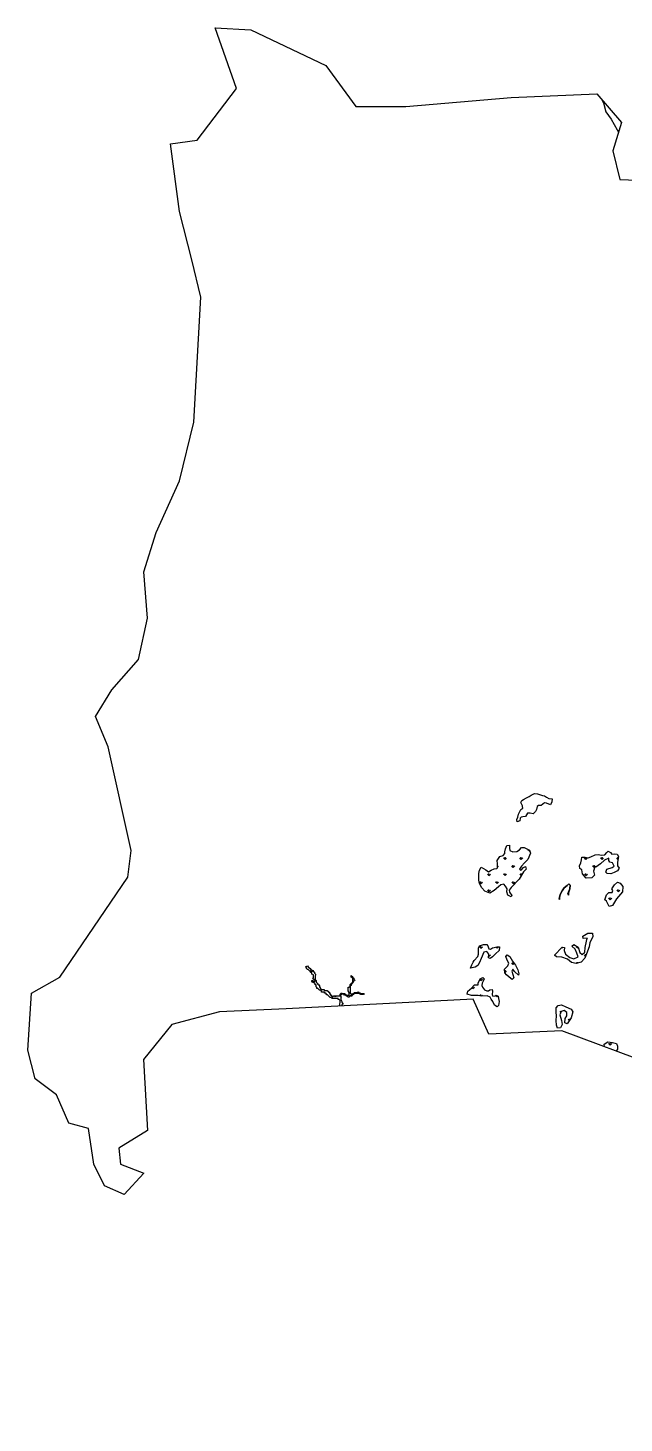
# Model space of a CAD drawing. Header units: metres. Extents: x 266208 to 280437, y 2124392 to 2131586.
# Drawn here: x 266208 to 268859, y 2125383 to 2131586 of the extents above; entities that cross this region are included whole.
import ezdxf

# ---------------------------------------------------------------- set-up
doc = ezdxf.new("R2010")
doc.units = ezdxf.units.M
doc.layers.add('MANGROOVES', color=112, linetype='Continuous')
doc.layers.add('village', color=3, linetype='Continuous')

msp = doc.modelspace()

# ---------------------------------------------------------------- hatches: boundary and pattern name
at = {"layer": 'MANGROOVES'}
h = msp.add_hatch(dxfattribs=at)
h.set_pattern_fill('GRASS', color=256, scale=2, angle=-0.837602)
h.paths.add_polyline_path([(266604.6, 2125410.1), (266594.6, 2125415.8), (266586.2, 2125416.1), (266579.7, 2125407.5), (266582.4, 2125400.8), (266586.7, 2125388.1), (266596.3, 2125383.1), (266605.2, 2125387.5), (266607.1, 2125400.8)])

# ---------------------------------------------------------------- linework, layer by layer
for p, q in [((268758.9, 2131269.4), (268766.7, 2131253.4)), ((268766.7, 2131253.4), (268778.1, 2131213.5)), ((268778.1, 2131213.5), (268801.6, 2131181.3)), ((268801.6, 2131181.3), (268828.8, 2131133.2)), ((268828.8, 2131133.2), (268834.4, 2131122.2)), ((268425.4, 2128162.8), (268437.6, 2128169.6)), ((268425.4, 2128162.8), (268437.6, 2128169.6)), ((268437.6, 2128169.6), (268446, 2128174.9)), ((268437.6, 2128169.6), (268446, 2128174.9)), ((268446, 2128174.9), (268460, 2128182.8)), ((268446, 2128174.9), (268460, 2128182.8)), ((268460, 2128182.8), (268473.6, 2128180.4)), ((268460, 2128182.8), (268473.6, 2128180.4)), ((268473.6, 2128180.4), (268496.2, 2128173.9)), ((268473.6, 2128180.4), (268496.2, 2128173.9)), ((268496.2, 2128173.9), (268504.8, 2128171.7)), ((268496.2, 2128173.9), (268504.8, 2128171.7)), ((268504.8, 2128171.7), (268513.7, 2128165.5)), ((268504.8, 2128171.7), (268513.7, 2128165.5)), ((268389.6, 2128091), (268400.5, 2128111.8)), ((268389.6, 2128091), (268400.5, 2128111.8)), ((268399.3, 2128143), (268403.6, 2128150.6)), ((268399.3, 2128143), (268403.6, 2128150.6)), ((268404.1, 2128133.1), (268399.3, 2128143)), ((268404.1, 2128133.1), (268399.3, 2128143)), ((268400.5, 2128111.8), (268408.2, 2128117.7)), ((268400.5, 2128111.8), (268408.2, 2128117.7)), ((268403.6, 2128150.6), (268411.6, 2128155.7)), ((268403.6, 2128150.6), (268411.6, 2128155.7)), ((268406.8, 2128127.4), (268404.1, 2128133.1)), ((268406.8, 2128127.4), (268404.1, 2128133.1)), ((268407.7, 2128124.2), (268406.8, 2128127.4)), ((268407.7, 2128124.2), (268406.8, 2128127.4)), ((268408.2, 2128117.7), (268407.7, 2128124.2)), ((268408.2, 2128117.7), (268407.7, 2128124.2)), ((268411.6, 2128155.7), (268425.4, 2128162.8)), ((268411.6, 2128155.7), (268425.4, 2128162.8)), ((268469.7, 2128112), (268464.9, 2128102)), ((268469.7, 2128112), (268464.9, 2128102)), ((268472.6, 2128124.7), (268469.7, 2128112)), ((268472.6, 2128124.7), (268469.7, 2128112)), ((268477.9, 2128129.6), (268472.6, 2128124.7)), ((268477.9, 2128129.6), (268472.6, 2128124.7)), ((268490, 2128129.6), (268477.9, 2128129.6)), ((268490, 2128129.6), (268477.9, 2128129.6)), ((268498.3, 2128134.4), (268490, 2128129.6)), ((268498.3, 2128134.4), (268490, 2128129.6)), ((268505, 2128140.4), (268498.3, 2128134.4)), ((268505, 2128140.4), (268498.3, 2128134.4)), ((268513.4, 2128139), (268505, 2128140.4)), ((268513.4, 2128139), (268505, 2128140.4)), ((268532.3, 2128132.7), (268513.4, 2128139)), ((268532.3, 2128132.7), (268513.4, 2128139)), ((268513.7, 2128165.5), (268523.9, 2128160.9)), ((268513.7, 2128165.5), (268523.9, 2128160.9)), ((268523.9, 2128160.9), (268538.9, 2128159.3)), ((268523.9, 2128160.9), (268538.9, 2128159.3)), ((268537.8, 2128145.3), (268532.3, 2128132.7)), ((268537.8, 2128145.3), (268532.3, 2128132.7)), ((268538.9, 2128159.3), (268537.8, 2128145.3)), ((268538.9, 2128159.3), (268537.8, 2128145.3)), ((268538.9, 2128159.3), (268538.9, 2128159.3)), ((268381.6, 2128067.2), (268386.4, 2128077.9)), ((268381.6, 2128067.2), (268386.4, 2128077.9)), ((268383.2, 2128057), (268381.6, 2128067.2)), ((268383.2, 2128057), (268381.6, 2128067.2)), ((268395.8, 2128060.5), (268383.2, 2128057)), ((268395.8, 2128060.5), (268383.2, 2128057)), ((268386.4, 2128077.9), (268389.6, 2128091)), ((268386.4, 2128077.9), (268389.6, 2128091)), ((268396.9, 2128072.3), (268395.8, 2128060.5)), ((268396.9, 2128072.3), (268395.8, 2128060.5)), ((268400.9, 2128076.6), (268396.9, 2128072.3)), ((268400.9, 2128076.6), (268396.9, 2128072.3)), ((268408.5, 2128078.7), (268400.9, 2128076.6)), ((268408.5, 2128078.7), (268400.9, 2128076.6)), ((268420.3, 2128080.4), (268408.5, 2128078.7)), ((268420.3, 2128080.4), (268408.5, 2128078.7)), ((268429.3, 2128094.4), (268420.3, 2128080.4)), ((268429.3, 2128094.4), (268420.3, 2128080.4)), ((268441.3, 2128094.5), (268429.3, 2128094.4)), ((268441.3, 2128094.5), (268429.3, 2128094.4)), ((268454.3, 2128091.7), (268441.3, 2128094.5)), ((268454.3, 2128091.7), (268441.3, 2128094.5)), ((268464.9, 2128102), (268454.3, 2128091.7)), ((268464.9, 2128102), (268454.3, 2128091.7)), ((268328.9, 2127915.2), (268329.3, 2127922.5)), ((268328.9, 2127915.2), (268329.3, 2127922.5)), ((268329.3, 2127922.5), (268332, 2127936.3)), ((268329.3, 2127922.5), (268332, 2127936.3)), ((268332, 2127936.3), (268337.2, 2127951.9)), ((268332, 2127936.3), (268337.2, 2127951.9)), ((268337.2, 2127951.9), (268349.1, 2127952.9)), ((268337.2, 2127951.9), (268349.1, 2127952.9)), ((268349.1, 2127952.9), (268349.4, 2127939.7)), ((268349.1, 2127952.9), (268349.4, 2127939.7)), ((268349.4, 2127939.7), (268350.9, 2127928.8)), ((268349.4, 2127939.7), (268350.9, 2127928.8)), ((268350.9, 2127928.8), (268363.5, 2127922.8)), ((268350.9, 2127928.8), (268363.5, 2127922.8)), ((268363.5, 2127922.8), (268382.2, 2127923.9)), ((268363.5, 2127922.8), (268382.2, 2127923.9)), ((268382.2, 2127923.9), (268393.6, 2127931.6)), ((268382.2, 2127923.9), (268393.6, 2127931.6)), ((268393.6, 2127931.6), (268402.3, 2127942.8)), ((268393.6, 2127931.6), (268402.3, 2127942.8)), ((268402.3, 2127942.8), (268414.3, 2127942.9)), ((268402.3, 2127942.8), (268414.3, 2127942.9)), ((268414.3, 2127942.9), (268437.8, 2127930.2)), ((268414.3, 2127942.9), (268437.8, 2127930.2)), ((268437.8, 2127930.2), (268443.5, 2127917.5)), ((268437.8, 2127930.2), (268443.5, 2127917.5)), ((268437.8, 2127930.2), (268437.8, 2127930.2)), ((268782.6, 2127919.6), (268787.8, 2127926.4)), ((268782.6, 2127919.6), (268787.8, 2127926.4)), ((268787.8, 2127926.4), (268798.9, 2127919.4)), ((268787.8, 2127926.4), (268798.9, 2127919.4)), ((268295.1, 2127885.1), (268306.8, 2127902)), ((268295.1, 2127885.1), (268306.8, 2127902)), ((268295.9, 2127869.9), (268295.1, 2127885.1)), ((268295.9, 2127869.9), (268295.1, 2127885.1)), ((268295.6, 2127852.6), (268295.9, 2127869.9)), ((268295.6, 2127852.6), (268295.9, 2127869.9)), ((268306.8, 2127902), (268321.1, 2127906.3)), ((268306.8, 2127902), (268321.1, 2127906.3)), ((268321.1, 2127906.3), (268328.9, 2127915.2)), ((268321.1, 2127906.3), (268328.9, 2127915.2)), ((268402.3, 2127859.7), (268393.9, 2127845.8)), ((268402.3, 2127859.7), (268393.9, 2127845.8)), ((268416.8, 2127873.6), (268402.3, 2127859.7)), ((268416.8, 2127873.6), (268402.3, 2127859.7)), ((268430.5, 2127889.2), (268416.8, 2127873.6)), ((268430.5, 2127889.2), (268416.8, 2127873.6)), ((268443.5, 2127917.5), (268430.5, 2127889.2)), ((268443.5, 2127917.5), (268430.5, 2127889.2)), ((268661.1, 2127860.7), (268667.2, 2127874.3)), ((268661.1, 2127860.7), (268667.2, 2127874.3)), ((268662.4, 2127849.5), (268661.1, 2127860.7)), ((268662.4, 2127849.5), (268661.1, 2127860.7)), ((268667.2, 2127874.3), (268669.4, 2127887.6)), ((268667.2, 2127874.3), (268669.4, 2127887.6)), ((268669.4, 2127887.6), (268671.5, 2127898.9)), ((268669.4, 2127887.6), (268671.5, 2127898.9)), ((268671.5, 2127898.9), (268685.7, 2127899.4)), ((268671.5, 2127898.9), (268685.7, 2127899.4)), ((268685.7, 2127899.4), (268698.8, 2127897)), ((268685.7, 2127899.4), (268698.8, 2127897)), ((268698.8, 2127897), (268710.6, 2127900.5)), ((268698.8, 2127897), (268710.6, 2127900.5)), ((268710.6, 2127900.5), (268730.6, 2127909.4)), ((268710.6, 2127900.5), (268730.6, 2127909.4)), ((268730.6, 2127909.4), (268743.3, 2127911.3)), ((268730.6, 2127909.4), (268743.3, 2127911.3)), ((268753.6, 2127869.4), (268733.1, 2127854.7)), ((268753.6, 2127869.4), (268733.1, 2127854.7)), ((268743.3, 2127911.3), (268758.6, 2127908.5)), ((268743.3, 2127911.3), (268758.6, 2127908.5)), ((268771.5, 2127886.4), (268753.6, 2127869.4)), ((268771.5, 2127886.4), (268753.6, 2127869.4)), ((268758.6, 2127908.5), (268773.5, 2127909.5)), ((268758.6, 2127908.5), (268773.5, 2127909.5)), ((268790.5, 2127895), (268771.5, 2127886.4)), ((268790.5, 2127895), (268771.5, 2127886.4)), ((268773.5, 2127909.5), (268782.6, 2127919.6)), ((268773.5, 2127909.5), (268782.6, 2127919.6)), ((268791.7, 2127884.5), (268790.5, 2127895)), ((268791.7, 2127884.5), (268790.5, 2127895)), ((268796.3, 2127876.5), (268791.7, 2127884.5)), ((268796.3, 2127876.5), (268791.7, 2127884.5)), ((268807.7, 2127874.7), (268796.3, 2127876.5)), ((268807.7, 2127874.7), (268796.3, 2127876.5)), ((268798.9, 2127919.4), (268804.1, 2127913.1)), ((268798.9, 2127919.4), (268804.1, 2127913.1)), ((268804.1, 2127913.1), (268817.4, 2127914.6)), ((268804.1, 2127913.1), (268817.4, 2127914.6)), ((268805.6, 2127853), (268815, 2127859.8)), ((268805.6, 2127853), (268815, 2127859.8)), ((268815, 2127859.8), (268807.7, 2127874.7)), ((268815, 2127859.8), (268807.7, 2127874.7)), ((268817.4, 2127914.6), (268828, 2127912)), ((268817.4, 2127914.6), (268828, 2127912)), ((268828, 2127912), (268833.8, 2127902.4)), ((268828, 2127912), (268833.8, 2127902.4)), ((268828, 2127912), (268828, 2127912)), ((268833.8, 2127902.4), (268829, 2127877.7)), ((268833.8, 2127902.4), (268829, 2127877.7)), ((268829, 2127877.7), (268830, 2127860.1)), ((268829, 2127877.7), (268830, 2127860.1)), ((268830, 2127860.1), (268837, 2127850.4)), ((268830, 2127860.1), (268837, 2127850.4)), ((268212.3, 2127826.3), (268215.5, 2127841)), ((268212.3, 2127826.3), (268215.5, 2127841)), ((268213.5, 2127813.2), (268212.3, 2127826.3)), ((268213.5, 2127813.2), (268212.3, 2127826.3)), ((268213.7, 2127797.4), (268213.5, 2127813.2)), ((268213.7, 2127797.4), (268213.5, 2127813.2)), ((268215.3, 2127781.7), (268213.7, 2127797.4)), ((268215.3, 2127781.7), (268213.7, 2127797.4)), ((268215.5, 2127841), (268223.7, 2127854.6)), ((268215.5, 2127841), (268223.7, 2127854.6)), ((268223.7, 2127854.6), (268243.9, 2127842.8)), ((268223.7, 2127854.6), (268243.9, 2127842.8)), ((268243.9, 2127842.8), (268256, 2127834.5)), ((268243.9, 2127842.8), (268256, 2127834.5)), ((268256, 2127834.5), (268267.7, 2127840.9)), ((268256, 2127834.5), (268267.7, 2127840.9)), ((268267.7, 2127840.9), (268280.5, 2127846.9)), ((268267.7, 2127840.9), (268280.5, 2127846.9)), ((268280.5, 2127846.9), (268292.7, 2127849.7)), ((268280.5, 2127846.9), (268292.7, 2127849.7)), ((268292.7, 2127849.7), (268295.6, 2127852.6)), ((268292.7, 2127849.7), (268295.6, 2127852.6)), ((268392.6, 2127802), (268356.7, 2127763.8)), ((268392.6, 2127802), (268356.7, 2127763.8)), ((268411.7, 2127834.1), (268392.6, 2127802)), ((268411.7, 2127834.1), (268392.6, 2127802)), ((268393.9, 2127845.8), (268401.8, 2127841.9)), ((268393.9, 2127845.8), (268401.8, 2127841.9)), ((268401.8, 2127841.9), (268412, 2127853.9)), ((268401.8, 2127841.9), (268412, 2127853.9)), ((268423.4, 2127846.4), (268411.7, 2127834.1)), ((268423.4, 2127846.4), (268411.7, 2127834.1)), ((268412, 2127853.9), (268420.4, 2127857.4)), ((268412, 2127853.9), (268420.4, 2127857.4)), ((268420.4, 2127857.4), (268423.4, 2127846.4)), ((268420.4, 2127857.4), (268423.4, 2127846.4)), ((268671.7, 2127843.2), (268662.4, 2127849.5)), ((268671.7, 2127843.2), (268662.4, 2127849.5)), ((268673.4, 2127825.9), (268671.7, 2127843.2)), ((268673.4, 2127825.9), (268671.7, 2127843.2)), ((268690.6, 2127806.6), (268673.4, 2127825.9)), ((268690.6, 2127806.6), (268673.4, 2127825.9)), ((268715.1, 2127807.9), (268690.6, 2127806.6)), ((268715.1, 2127807.9), (268690.6, 2127806.6)), ((268727.8, 2127819.7), (268715.1, 2127807.9)), ((268727.8, 2127819.7), (268715.1, 2127807.9)), ((268729, 2127856), (268723.5, 2127836.9)), ((268729, 2127856), (268723.5, 2127836.9)), ((268723.5, 2127836.9), (268727.8, 2127819.7)), ((268723.5, 2127836.9), (268727.8, 2127819.7)), ((268733.1, 2127854.7), (268729, 2127856)), ((268733.1, 2127854.7), (268729, 2127856)), ((268777.6, 2127832.5), (268781.6, 2127846.1)), ((268777.6, 2127832.5), (268781.6, 2127846.1)), ((268783.4, 2127826.4), (268777.6, 2127832.5)), ((268783.4, 2127826.4), (268777.6, 2127832.5)), ((268781.6, 2127846.1), (268805.6, 2127853)), ((268781.6, 2127846.1), (268805.6, 2127853)), ((268800.2, 2127825.6), (268783.4, 2127826.4)), ((268800.2, 2127825.6), (268783.4, 2127826.4)), ((268815.4, 2127830.5), (268800.2, 2127825.6)), ((268815.4, 2127830.5), (268800.2, 2127825.6)), ((268829.4, 2127838), (268815.4, 2127830.5)), ((268829.4, 2127838), (268815.4, 2127830.5)), ((268837, 2127850.4), (268829.4, 2127838)), ((268837, 2127850.4), (268829.4, 2127838)), ((268226.4, 2127763.5), (268215.3, 2127781.7)), ((268226.4, 2127763.5), (268215.3, 2127781.7)), ((268239.9, 2127747.5), (268226.4, 2127763.5)), ((268239.9, 2127747.5), (268226.4, 2127763.5)), ((268261.7, 2127739.1), (268239.9, 2127747.5)), ((268261.7, 2127739.1), (268239.9, 2127747.5)), ((268281.8, 2127751.2), (268261.7, 2127739.1)), ((268281.8, 2127751.2), (268261.7, 2127739.1)), ((268300.9, 2127767.4), (268281.8, 2127751.2)), ((268300.9, 2127767.4), (268281.8, 2127751.2)), ((268310.3, 2127776.4), (268300.9, 2127767.4)), ((268310.3, 2127776.4), (268300.9, 2127767.4)), ((268324.7, 2127778.9), (268310.3, 2127776.4)), ((268324.7, 2127778.9), (268310.3, 2127776.4)), ((268332.3, 2127769.8), (268324.7, 2127778.9)), ((268332.3, 2127769.8), (268324.7, 2127778.9)), ((268338.4, 2127757.9), (268332.3, 2127769.8)), ((268338.4, 2127757.9), (268332.3, 2127769.8)), ((268337.9, 2127745.2), (268338.4, 2127757.9)), ((268337.9, 2127745.2), (268338.4, 2127757.9)), ((268342, 2127730.3), (268337.9, 2127745.2)), ((268342, 2127730.3), (268337.9, 2127745.2)), ((268356.7, 2127763.8), (268348.5, 2127753.2)), ((268356.7, 2127763.8), (268348.5, 2127753.2)), ((268348.5, 2127753.2), (268349.9, 2127743.5)), ((268348.5, 2127753.2), (268349.9, 2127743.5)), ((268349.9, 2127743.5), (268359.5, 2127729.4)), ((268349.9, 2127743.5), (268359.5, 2127729.4)), ((268575.1, 2127733.4), (268584.2, 2127749.5)), ((268584.2, 2127749.5), (268575.1, 2127733.4)), ((268584.2, 2127749.5), (268575.1, 2127733.4)), ((268575.1, 2127733.4), (268584.2, 2127749.5)), ((268584.2, 2127749.5), (268591.9, 2127762.5)), ((268591.9, 2127762.5), (268584.2, 2127749.5)), ((268591.9, 2127762.5), (268584.2, 2127749.5)), ((268584.2, 2127749.5), (268591.9, 2127762.5)), ((268591.9, 2127762.5), (268605.4, 2127773.6)), ((268605.4, 2127773.6), (268591.9, 2127762.5)), ((268605.4, 2127773.6), (268591.9, 2127762.5)), ((268591.9, 2127762.5), (268605.4, 2127773.6)), ((268605.4, 2127773.6), (268612.8, 2127780.3)), ((268612.8, 2127780.3), (268605.4, 2127773.6)), ((268612.8, 2127780.3), (268605.4, 2127773.6)), ((268605.4, 2127773.6), (268612.8, 2127780.3)), ((268617.3, 2127758.4), (268609.5, 2127735.7)), ((268609.5, 2127735.7), (268617.3, 2127758.4)), ((268609.5, 2127735.7), (268611.9, 2127730.9)), ((268611.9, 2127730.9), (268609.5, 2127735.7)), ((268611.4, 2127741.4), (268617.3, 2127758.4)), ((268617.3, 2127758.4), (268611.4, 2127741.4)), ((268611.9, 2127730.9), (268611.4, 2127741.4)), ((268611.4, 2127741.4), (268611.9, 2127730.9)), ((268612.8, 2127780.3), (268618.7, 2127774.8)), ((268618.7, 2127774.8), (268612.8, 2127780.3)), ((268612.8, 2127780.3), (268618.7, 2127774.8)), ((268618.7, 2127774.8), (268612.8, 2127780.3)), ((268612.8, 2127780.3), (268612.8, 2127780.3)), ((268618.7, 2127774.8), (268617.3, 2127758.4)), ((268617.3, 2127758.4), (268618.7, 2127774.8)), ((268618.7, 2127774.8), (268617.3, 2127758.4)), ((268617.3, 2127758.4), (268618.7, 2127774.8)), ((268780.7, 2127732.4), (268790.8, 2127742.9)), ((268780.7, 2127732.4), (268790.8, 2127742.9)), ((268790.8, 2127742.9), (268805.3, 2127742.8)), ((268790.8, 2127742.9), (268805.3, 2127742.8)), ((268805.1, 2127759), (268816.3, 2127776.1)), ((268805.1, 2127759), (268816.3, 2127776.1)), ((268808.7, 2127751.8), (268805.1, 2127759)), ((268808.7, 2127751.8), (268805.1, 2127759)), ((268805.3, 2127742.8), (268808.7, 2127751.8)), ((268805.3, 2127742.8), (268808.7, 2127751.8)), ((268816.3, 2127776.1), (268829.2, 2127788.4)), ((268816.3, 2127776.1), (268829.2, 2127788.4)), ((268851.3, 2127745.9), (268824.5, 2127714.2)), ((268851.3, 2127745.9), (268824.5, 2127714.2)), ((268829.2, 2127788.4), (268842.2, 2127783.1)), ((268829.2, 2127788.4), (268842.2, 2127783.1)), ((268842.2, 2127783.1), (268853.1, 2127769.4)), ((268842.2, 2127783.1), (268853.1, 2127769.4)), ((268842.2, 2127783.1), (268842.2, 2127783.1)), ((268853.1, 2127769.4), (268851.3, 2127745.9)), ((268853.1, 2127769.4), (268851.3, 2127745.9)), ((268357.4, 2127723.6), (268342, 2127730.3)), ((268357.4, 2127723.6), (268342, 2127730.3)), ((268359.5, 2127729.4), (268357.4, 2127723.6)), ((268359.5, 2127729.4), (268357.4, 2127723.6)), ((268575.1, 2127733.4), (268570.5, 2127713.3)), ((268570.5, 2127713.3), (268575.1, 2127733.4)), ((268570.5, 2127713.3), (268572.4, 2127710.5)), ((268572.4, 2127710.5), (268570.5, 2127713.3)), ((268571.9, 2127719.7), (268575.1, 2127733.4)), ((268575.1, 2127733.4), (268571.9, 2127719.7)), ((268572.4, 2127710.5), (268571.9, 2127719.7)), ((268571.9, 2127719.7), (268572.4, 2127710.5)), ((268774, 2127710.3), (268780.7, 2127732.4)), ((268774, 2127710.3), (268780.7, 2127732.4)), ((268781.2, 2127703.2), (268774, 2127710.3)), ((268781.2, 2127703.2), (268774, 2127710.3)), ((268786.5, 2127692.6), (268781.2, 2127703.2)), ((268786.5, 2127692.6), (268781.2, 2127703.2)), ((268793.3, 2127680), (268786.5, 2127692.6)), ((268793.3, 2127680), (268786.5, 2127692.6)), ((268807.4, 2127684.7), (268793.3, 2127680)), ((268807.4, 2127684.7), (268793.3, 2127680)), ((268824.5, 2127714.2), (268807.4, 2127684.7)), ((268824.5, 2127714.2), (268807.4, 2127684.7)), ((268676.2, 2127548), (268697.5, 2127561.5)), ((268676.2, 2127548), (268697.5, 2127561.5)), ((268697.5, 2127561.5), (268717.8, 2127561.2)), ((268697.5, 2127561.5), (268717.8, 2127561.2)), ((268717.8, 2127561.2), (268720.1, 2127545.6)), ((268717.8, 2127561.2), (268720.1, 2127545.6)), ((268717.8, 2127561.2), (268717.8, 2127561.2)), ((268210.9, 2127478.2), (268211.9, 2127496.2)), ((268210.9, 2127478.2), (268211.9, 2127496.2)), ((268211.9, 2127496.2), (268215.9, 2127504.8)), ((268211.9, 2127496.2), (268215.9, 2127504.8)), ((268215.9, 2127504.8), (268234.2, 2127510.9)), ((268215.9, 2127504.8), (268234.2, 2127510.9)), ((268234.2, 2127510.9), (268248.2, 2127511)), ((268234.2, 2127510.9), (268248.2, 2127511)), ((268248.2, 2127511), (268253.6, 2127504.4)), ((268248.2, 2127511), (268253.6, 2127504.4)), ((268253.6, 2127504.4), (268257.3, 2127492.4)), ((268253.6, 2127504.4), (268257.3, 2127492.4)), ((268257.3, 2127492.4), (268264.4, 2127489.8)), ((268257.3, 2127492.4), (268264.4, 2127489.8)), ((268264.4, 2127489.8), (268273.9, 2127495.7)), ((268264.4, 2127489.8), (268273.9, 2127495.7)), ((268273.9, 2127495.7), (268293.9, 2127501.4)), ((268273.9, 2127495.7), (268293.9, 2127501.4)), ((268293.9, 2127501.4), (268304.5, 2127500.1)), ((268293.9, 2127501.4), (268304.5, 2127500.1)), ((268304.5, 2127500.1), (268303.4, 2127485.1)), ((268304.5, 2127500.1), (268303.4, 2127485.1)), ((268304.5, 2127500.1), (268304.5, 2127500.1)), ((268549.4, 2127464), (268584, 2127499.6)), ((268549.4, 2127464), (268584, 2127499.6)), ((268584, 2127499.6), (268593.6, 2127498.2)), ((268584, 2127499.6), (268593.6, 2127498.2)), ((268593.6, 2127498.2), (268593.1, 2127484.9)), ((268593.6, 2127498.2), (268593.1, 2127484.9)), ((268626.7, 2127502.9), (268635.6, 2127510.6)), ((268626.7, 2127502.9), (268635.6, 2127510.6)), ((268641.6, 2127489.7), (268626.7, 2127502.9)), ((268641.6, 2127489.7), (268626.7, 2127502.9)), ((268635.6, 2127510.6), (268655.2, 2127499.9)), ((268635.6, 2127510.6), (268655.2, 2127499.9)), ((268649.1, 2127472.4), (268641.6, 2127489.7)), ((268649.1, 2127472.4), (268641.6, 2127489.7)), ((268655.2, 2127499.9), (268662.2, 2127475.1)), ((268655.2, 2127499.9), (268662.2, 2127475.1)), ((268676.3, 2127537.6), (268676.2, 2127548)), ((268676.3, 2127537.6), (268676.2, 2127548)), ((268695.3, 2127538.7), (268676.3, 2127537.6)), ((268695.3, 2127538.7), (268676.3, 2127537.6)), ((268684.3, 2127477.1), (268685.4, 2127497.9)), ((268684.3, 2127477.1), (268685.4, 2127497.9)), ((268685.4, 2127497.9), (268692.3, 2127526)), ((268685.4, 2127497.9), (268692.3, 2127526)), ((268703.1, 2127500.3), (268692.2, 2127469.7)), ((268703.1, 2127500.3), (268692.2, 2127469.7)), ((268692.3, 2127526), (268695.3, 2127538.7)), ((268692.3, 2127526), (268695.3, 2127538.7)), ((268707.3, 2127519.8), (268703.1, 2127500.3)), ((268707.3, 2127519.8), (268703.1, 2127500.3)), ((268720.1, 2127545.6), (268707.3, 2127519.8)), ((268720.1, 2127545.6), (268707.3, 2127519.8)), ((268181.8, 2127420.7), (268188.4, 2127432.4)), ((268181.8, 2127420.7), (268188.4, 2127432.4)), ((268188.4, 2127432.4), (268192.8, 2127440.6)), ((268188.4, 2127432.4), (268192.8, 2127440.6)), ((268192.8, 2127440.6), (268208.3, 2127457)), ((268192.8, 2127440.6), (268208.3, 2127457)), ((268208.3, 2127457), (268211.6, 2127467.4)), ((268208.3, 2127457), (268211.6, 2127467.4)), ((268216.1, 2127430.6), (268208.5, 2127417.4)), ((268216.1, 2127430.6), (268208.5, 2127417.4)), ((268211.6, 2127467.4), (268210.9, 2127478.2)), ((268211.6, 2127467.4), (268210.9, 2127478.2)), ((268223.3, 2127448.4), (268216.1, 2127430.6)), ((268223.3, 2127448.4), (268216.1, 2127430.6)), ((268234.7, 2127477), (268223.3, 2127448.4)), ((268234.7, 2127477), (268223.3, 2127448.4)), ((268248.2, 2127479.7), (268234.7, 2127477)), ((268248.2, 2127479.7), (268234.7, 2127477)), ((268258, 2127467.9), (268248.2, 2127479.7)), ((268258, 2127467.9), (268248.2, 2127479.7)), ((268255.4, 2127452.2), (268258, 2127467.9)), ((268255.4, 2127452.2), (268258, 2127467.9)), ((268263.4, 2127448.7), (268255.4, 2127452.2)), ((268263.4, 2127448.7), (268255.4, 2127452.2)), ((268273.8, 2127455.9), (268263.4, 2127448.7)), ((268273.8, 2127455.9), (268263.4, 2127448.7)), ((268287.8, 2127470), (268273.8, 2127455.9)), ((268287.8, 2127470), (268273.8, 2127455.9)), ((268303.4, 2127485.1), (268287.8, 2127470)), ((268303.4, 2127485.1), (268287.8, 2127470)), ((268333.5, 2127458.1), (268339.5, 2127464.5)), ((268333.5, 2127458.1), (268339.5, 2127464.5)), ((268339.7, 2127442.1), (268333.5, 2127458.1)), ((268339.7, 2127442.1), (268333.5, 2127458.1)), ((268339.5, 2127464.5), (268351.3, 2127457.3)), ((268339.5, 2127464.5), (268351.3, 2127457.3)), ((268347.1, 2127427.4), (268339.7, 2127442.1)), ((268347.1, 2127427.4), (268339.7, 2127442.1)), ((268342.6, 2127415.6), (268347.1, 2127427.4)), ((268342.6, 2127415.6), (268347.1, 2127427.4)), ((268351.3, 2127457.3), (268362.1, 2127436.6)), ((268351.3, 2127457.3), (268362.1, 2127436.6)), ((268351.3, 2127457.3), (268351.3, 2127457.3)), ((268362.1, 2127436.6), (268375.6, 2127418.6)), ((268362.1, 2127436.6), (268375.6, 2127418.6)), ((268558.1, 2127456.1), (268549.4, 2127464)), ((268558.1, 2127456.1), (268549.4, 2127464)), ((268581.8, 2127454.4), (268558.1, 2127456.1)), ((268581.8, 2127454.4), (268558.1, 2127456.1)), ((268607.9, 2127446), (268581.8, 2127454.4)), ((268607.9, 2127446), (268581.8, 2127454.4)), ((268593.1, 2127484.9), (268599.1, 2127468.7)), ((268593.1, 2127484.9), (268599.1, 2127468.7)), ((268599.1, 2127468.7), (268618.4, 2127452.9)), ((268599.1, 2127468.7), (268618.4, 2127452.9)), ((268625.4, 2127431.4), (268607.9, 2127446)), ((268625.4, 2127431.4), (268607.9, 2127446)), ((268618.4, 2127452.9), (268635, 2127446.9)), ((268618.4, 2127452.9), (268635, 2127446.9)), ((268645.6, 2127427.3), (268625.4, 2127431.4)), ((268645.6, 2127427.3), (268625.4, 2127431.4)), ((268635, 2127446.9), (268654.4, 2127456.7)), ((268635, 2127446.9), (268654.4, 2127456.7)), ((268668.3, 2127432.9), (268645.6, 2127427.3)), ((268668.3, 2127432.9), (268645.6, 2127427.3)), ((268654.4, 2127456.7), (268649.1, 2127472.4)), ((268654.4, 2127456.7), (268649.1, 2127472.4)), ((268662.2, 2127475.1), (268673, 2127466.1)), ((268662.2, 2127475.1), (268673, 2127466.1)), ((268684.2, 2127450.3), (268668.3, 2127432.9)), ((268684.2, 2127450.3), (268668.3, 2127432.9)), ((268673, 2127466.1), (268684.3, 2127477.1)), ((268673, 2127466.1), (268684.3, 2127477.1)), ((268692.2, 2127469.7), (268684.2, 2127450.3)), ((268692.2, 2127469.7), (268684.2, 2127450.3)), ((267442.7, 2127411.8), (267450.8, 2127415.7)), ((267446.7, 2127407.8), (267442.7, 2127411.8)), ((267446.6, 2127403.8), (267446.7, 2127407.8)), ((267450.5, 2127399.8), (267446.6, 2127403.8)), ((267454.5, 2127399.7), (267450.5, 2127399.8)), ((267450.8, 2127415.7), (267454.7, 2127411.7)), ((267462.3, 2127391.6), (267454.5, 2127399.7)), ((267454.7, 2127411.7), (267462.5, 2127403.6)), ((267466.3, 2127387.6), (267462.3, 2127391.6)), ((267462.5, 2127403.6), (267466.4, 2127399.5)), ((267470.2, 2127383.5), (267466.3, 2127387.6)), ((267466.4, 2127399.5), (267474.4, 2127395.4)), ((267470.1, 2127379.6), (267470.2, 2127383.5)), ((267478, 2127375.5), (267470.1, 2127379.6)), ((267473.8, 2127359.6), (267477.9, 2127363.5)), ((267474.4, 2127395.4), (267478.3, 2127391.4)), ((267477.9, 2127367.5), (267478, 2127371.5)), ((267477.9, 2127363.5), (267477.9, 2127367.5)), ((267478, 2127371.5), (267478, 2127375.5)), ((267478.3, 2127391.4), (267482.2, 2127387.4)), ((267482.2, 2127387.4), (267482.1, 2127383.4)), ((267482.1, 2127383.4), (267486.1, 2127379.3)), ((267485.8, 2127363.4), (267485.7, 2127355.4)), ((267485.9, 2127371.4), (267485.8, 2127363.4)), ((267486, 2127375.4), (267485.9, 2127371.4)), ((267486.1, 2127379.3), (267486, 2127375.4)), ((267645.1, 2127365.1), (267645.2, 2127369)), ((267653, 2127361), (267645.1, 2127365.1)), ((267645.2, 2127369), (267645.2, 2127373)), ((267645.2, 2127373), (267649.2, 2127369)), ((267649.2, 2127369), (267653.1, 2127364.9)), ((267653.1, 2127364.9), (267657, 2127360.9)), ((268176.3, 2127406.5), (268181.8, 2127420.7)), ((268176.3, 2127406.5), (268181.8, 2127420.7)), ((268196.5, 2127410.5), (268176.3, 2127406.5)), ((268196.5, 2127410.5), (268176.3, 2127406.5)), ((268208.5, 2127417.4), (268196.5, 2127410.5)), ((268208.5, 2127417.4), (268196.5, 2127410.5)), ((268218.8, 2127359), (268230.3, 2127365)), ((268218.8, 2127359), (268230.3, 2127365)), ((268230.3, 2127365), (268236.6, 2127358.5)), ((268230.3, 2127365), (268236.6, 2127358.5)), ((268230.3, 2127365), (268230.3, 2127365)), ((268327.5, 2127400.7), (268342.6, 2127415.6)), ((268327.5, 2127400.7), (268342.6, 2127415.6)), ((268328.1, 2127384.5), (268327.5, 2127400.7)), ((268328.1, 2127384.5), (268327.5, 2127400.7)), ((268336.3, 2127375.7), (268328.1, 2127384.5)), ((268336.3, 2127375.7), (268328.1, 2127384.5)), ((268348.6, 2127365.5), (268336.3, 2127375.7)), ((268348.6, 2127365.5), (268336.3, 2127375.7)), ((268361.5, 2127355.6), (268348.6, 2127365.5)), ((268361.5, 2127355.6), (268348.6, 2127365.5)), ((268363.5, 2127401), (268359.3, 2127392.9)), ((268363.5, 2127401), (268359.3, 2127392.9)), ((268359.3, 2127392.9), (268363.9, 2127377.5)), ((268359.3, 2127392.9), (268363.9, 2127377.5)), ((268370.9, 2127391.7), (268363.5, 2127401)), ((268370.9, 2127391.7), (268363.5, 2127401)), ((268363.9, 2127377.5), (268369.1, 2127362.3)), ((268363.9, 2127377.5), (268369.1, 2127362.3)), ((268389, 2127374.9), (268370.9, 2127391.7)), ((268389, 2127374.9), (268370.9, 2127391.7)), ((268375.6, 2127418.6), (268386.7, 2127398.7)), ((268375.6, 2127418.6), (268386.7, 2127398.7)), ((268386.7, 2127398.7), (268391.5, 2127380.3)), ((268386.7, 2127398.7), (268391.5, 2127380.3)), ((268391.5, 2127380.3), (268389, 2127374.9)), ((268391.5, 2127380.3), (268389, 2127374.9)), ((267469.7, 2127347.7), (267469.7, 2127351.7)), ((267469.7, 2127351.7), (267473.7, 2127351.6)), ((267473.6, 2127343.7), (267469.7, 2127347.7)), ((267481.5, 2127339.6), (267473.6, 2127343.7)), ((267473.7, 2127351.6), (267477.6, 2127347.6)), ((267477.8, 2127359.5), (267473.8, 2127359.6)), ((267477.6, 2127347.6), (267477.6, 2127343.6)), ((267477.6, 2127343.6), (267481.6, 2127343.6)), ((267477.7, 2127355.6), (267477.8, 2127359.5)), ((267481.7, 2127355.5), (267477.7, 2127355.6)), ((267485.4, 2127335.5), (267481.5, 2127339.6)), ((267481.6, 2127343.6), (267481.6, 2127347.5)), ((267481.6, 2127347.5), (267485.6, 2127347.5)), ((267481.7, 2127351.5), (267481.7, 2127355.5)), ((267485.7, 2127351.5), (267481.7, 2127351.5)), ((267485.4, 2127331.6), (267485.4, 2127335.5)), ((267489.3, 2127331.5), (267485.4, 2127331.6)), ((267485.6, 2127347.5), (267485.7, 2127351.5)), ((267485.7, 2127355.4), (267489.6, 2127351.4)), ((267489.2, 2127323.5), (267489.3, 2127331.5)), ((267493.1, 2127319.5), (267489.2, 2127323.5)), ((267489.6, 2127347.4), (267489.5, 2127343.4)), ((267489.5, 2127343.4), (267493.4, 2127339.4)), ((267489.6, 2127351.4), (267489.6, 2127347.4)), ((267493.1, 2127315.5), (267493.1, 2127319.5)), ((267497.1, 2127315.4), (267493.1, 2127315.5)), ((267493.4, 2127339.4), (267497.4, 2127335.4)), ((267504.9, 2127307.4), (267497.1, 2127315.4)), ((267497.4, 2127335.4), (267501.3, 2127331.3)), ((267501.3, 2127331.3), (267505.2, 2127327.3)), ((267508.9, 2127307.3), (267504.9, 2127307.4)), ((267505.2, 2127327.3), (267505.2, 2127323.3)), ((267505.2, 2127323.3), (267509, 2127315.3)), ((267512.8, 2127303.3), (267508.9, 2127307.3)), ((267509, 2127315.3), (267512.9, 2127311.2)), ((267512.8, 2127299.3), (267512.8, 2127303.3)), ((267512.9, 2127311.2), (267516.9, 2127311.2)), ((267516.9, 2127311.2), (267524.9, 2127311.1)), ((267524.9, 2127311.1), (267524.8, 2127307.1)), ((267524.8, 2127307.1), (267532.8, 2127307)), ((267532.8, 2127307), (267536.8, 2127306.9)), ((267536.8, 2127306.9), (267540.7, 2127306.8)), ((267540.7, 2127306.8), (267540.7, 2127302.9)), ((267540.7, 2127302.9), (267544.7, 2127302.8)), ((267544.7, 2127302.8), (267544.6, 2127298.8)), ((267632.3, 2127305.5), (267632.4, 2127309.5)), ((267636.2, 2127297.5), (267632.3, 2127305.5)), ((267632.4, 2127309.5), (267632.5, 2127317.5)), ((267632.5, 2127317.5), (267632.5, 2127321.4)), ((267632.5, 2127321.4), (267636.5, 2127321.4)), ((267636.5, 2127321.4), (267640.6, 2127325.3)), ((267640.3, 2127305.4), (267640.2, 2127301.4)), ((267640.2, 2127301.4), (267640.2, 2127297.4)), ((267640.4, 2127313.4), (267640.3, 2127309.4)), ((267640.3, 2127309.4), (267640.3, 2127305.4)), ((267640.6, 2127325.3), (267640.4, 2127317.3)), ((267640.4, 2127317.3), (267640.4, 2127313.4)), ((267640.6, 2127329.3), (267640.7, 2127333.3)), ((267640.6, 2127325.3), (267640.6, 2127329.3)), ((267644.6, 2127329.2), (267640.6, 2127325.3)), ((267640.7, 2127333.3), (267644.7, 2127337.2)), ((267644.7, 2127333.2), (267644.6, 2127329.2)), ((267644.7, 2127337.2), (267648.8, 2127341.1)), ((267648.7, 2127337.1), (267644.7, 2127333.2)), ((267652.7, 2127341.1), (267648.7, 2127337.1)), ((267648.8, 2127341.1), (267652.7, 2127341.1)), ((267656.8, 2127349), (267652.7, 2127341.1)), ((267652.7, 2127341.1), (267652.8, 2127345)), ((267652.8, 2127345), (267652.9, 2127349)), ((267652.9, 2127353), (267653, 2127357)), ((267652.9, 2127349), (267652.9, 2127353)), ((267653, 2127357), (267653, 2127361)), ((267660.8, 2127348.9), (267656.8, 2127349)), ((267657, 2127360.9), (267657, 2127356.9)), ((267657, 2127356.9), (267660.9, 2127352.9)), ((267660.9, 2127352.9), (267660.8, 2127348.9)), ((267672, 2127297), (267676, 2127300.9)), ((267676, 2127300.9), (267680, 2127296.8)), ((268161, 2127290.1), (268163.5, 2127303.3)), ((268161, 2127290.1), (268163.5, 2127303.3)), ((268163.5, 2127303.3), (268172.1, 2127310.2)), ((268163.5, 2127303.3), (268172.1, 2127310.2)), ((268172.1, 2127310.2), (268181.7, 2127318.7)), ((268172.1, 2127310.2), (268181.7, 2127318.7)), ((268181.7, 2127318.7), (268193.5, 2127331.5)), ((268181.7, 2127318.7), (268193.5, 2127331.5)), ((268193.5, 2127331.5), (268201.4, 2127331.6)), ((268193.5, 2127331.5), (268201.4, 2127331.6)), ((268201.4, 2127331.6), (268209.5, 2127331.8)), ((268201.4, 2127331.6), (268209.5, 2127331.8)), ((268209.5, 2127331.8), (268209.9, 2127339.6)), ((268209.5, 2127331.8), (268209.9, 2127339.6)), ((268209.9, 2127339.6), (268218.8, 2127359)), ((268209.9, 2127339.6), (268218.8, 2127359)), ((268228.5, 2127338.9), (268226.6, 2127328.6)), ((268228.5, 2127338.9), (268226.6, 2127328.6)), ((268226.6, 2127328.6), (268229.7, 2127321.5)), ((268226.6, 2127328.6), (268229.7, 2127321.5)), ((268232.9, 2127348.2), (268228.5, 2127338.9)), ((268232.9, 2127348.2), (268228.5, 2127338.9)), ((268229.7, 2127321.5), (268237.8, 2127309.5)), ((268229.7, 2127321.5), (268237.8, 2127309.5)), ((268236.6, 2127358.5), (268232.9, 2127348.2)), ((268236.6, 2127358.5), (268232.9, 2127348.2)), ((268237.8, 2127309.5), (268248.3, 2127305)), ((268237.8, 2127309.5), (268248.3, 2127305)), ((268248.3, 2127305), (268256, 2127305)), ((268248.3, 2127305), (268256, 2127305)), ((268256, 2127305), (268262.6, 2127309.1)), ((268256, 2127305), (268262.6, 2127309.1)), ((268262.6, 2127309.1), (268272.1, 2127311.5)), ((268262.6, 2127309.1), (268272.1, 2127311.5)), ((268272.1, 2127311.5), (268273.6, 2127304.6)), ((268272.1, 2127311.5), (268273.6, 2127304.6)), ((268273.6, 2127304.6), (268272.3, 2127287.6)), ((268273.6, 2127304.6), (268272.3, 2127287.6)), ((268369.1, 2127362.3), (268361.5, 2127355.6)), ((268369.1, 2127362.3), (268361.5, 2127355.6)), ((267516.7, 2127299.2), (267512.8, 2127299.3)), ((267524.7, 2127299.1), (267516.7, 2127299.2)), ((267528.6, 2127295.1), (267524.7, 2127299.1)), ((267532.6, 2127295), (267528.6, 2127295.1)), ((267536.5, 2127287), (267532.6, 2127295)), ((267540.5, 2127286.9), (267536.5, 2127287)), ((267544.4, 2127282.9), (267540.5, 2127286.9)), ((267548.3, 2127278.9), (267544.4, 2127282.9)), ((267544.6, 2127298.8), (267548.6, 2127298.8)), ((267552.2, 2127274.8), (267548.3, 2127278.9)), ((267548.6, 2127298.8), (267548.5, 2127294.8)), ((267548.5, 2127294.8), (267552.5, 2127290.7)), ((267556.2, 2127274.8), (267552.2, 2127274.8)), ((267552.5, 2127290.7), (267552.4, 2127286.8)), ((267552.4, 2127286.8), (267556.4, 2127286.7)), ((267560.1, 2127270.7), (267556.2, 2127274.8)), ((267556.4, 2127286.7), (267556.3, 2127282.7)), ((267556.3, 2127282.7), (267560.3, 2127282.7)), ((267564.1, 2127270.7), (267560.1, 2127270.7)), ((267560.3, 2127282.7), (267560.2, 2127278.7)), ((267560.2, 2127278.7), (267564.2, 2127278.6)), ((267572.1, 2127270.5), (267564.1, 2127270.7)), ((267564.2, 2127278.6), (267568.3, 2127282.5)), ((267568.3, 2127282.5), (267576.2, 2127282.4)), ((267576.1, 2127270.5), (267572.1, 2127270.5)), ((267580, 2127270.4), (267576.1, 2127270.5)), ((267576.2, 2127282.4), (267580.2, 2127282.4)), ((267584, 2127270.4), (267580, 2127270.4)), ((267580.2, 2127282.4), (267588.2, 2127282.3)), ((267588, 2127270.3), (267584, 2127270.4)), ((267587.9, 2127266.3), (267588, 2127270.3)), ((267591.9, 2127266.3), (267587.9, 2127266.3)), ((267588.2, 2127282.3), (267592.2, 2127282.2)), ((267595.8, 2127262.2), (267591.9, 2127266.3)), ((267592.2, 2127282.2), (267596.1, 2127282.1)), ((267595.5, 2127238.3), (267595.6, 2127246.3)), ((267595.6, 2127246.3), (267595.7, 2127254.3)), ((267595.7, 2127254.3), (267595.8, 2127258.3)), ((267595.8, 2127258.3), (267595.8, 2127262.2)), ((267596.1, 2127282.1), (267596.2, 2127286.1)), ((267596.2, 2127286.1), (267596.1, 2127282.1)), ((267596.1, 2127282.1), (267600.1, 2127278.1)), ((267596.2, 2127286.1), (267596.3, 2127290.1)), ((267600.2, 2127286.1), (267596.2, 2127286.1)), ((267596.3, 2127290.1), (267600.3, 2127294)), ((267600, 2127274.1), (267599.9, 2127270.1)), ((267599.9, 2127270.1), (267599.9, 2127266.2)), ((267599.9, 2127266.2), (267603.7, 2127258.1)), ((267600.1, 2127278.1), (267600, 2127274.1)), ((267604.2, 2127290), (267600.2, 2127290)), ((267600.2, 2127290), (267600.2, 2127286.1)), ((267600.3, 2127294), (267604.3, 2127294)), ((267607.6, 2127246.1), (267603.5, 2127242.2)), ((267603.5, 2127242.2), (267603.5, 2127238.2)), ((267603.7, 2127258.1), (267603.7, 2127254.2)), ((267603.7, 2127254.2), (267607.6, 2127250.1)), ((267612.2, 2127289.9), (267604.2, 2127290)), ((267604.3, 2127294), (267608.3, 2127293.9)), ((267607.6, 2127250.1), (267607.6, 2127246.1)), ((267608.3, 2127293.9), (267612.2, 2127293.9)), ((267612.2, 2127293.9), (267616.2, 2127293.8)), ((267616.1, 2127285.8), (267612.2, 2127289.9)), ((267620.1, 2127285.8), (267616.1, 2127285.8)), ((267616.2, 2127293.8), (267620.1, 2127289.8)), ((267620.1, 2127289.8), (267624.1, 2127285.7)), ((267624, 2127281.7), (267620.1, 2127285.8)), ((267628, 2127281.7), (267624, 2127281.7)), ((267624.1, 2127285.7), (267628, 2127285.7)), ((267628, 2127285.7), (267632, 2127285.6)), ((267631.9, 2127277.6), (267628, 2127281.7)), ((267635.9, 2127277.6), (267631.9, 2127277.6)), ((267632, 2127285.6), (267636, 2127285.5)), ((267639.9, 2127281.5), (267635.9, 2127281.6)), ((267635.9, 2127281.6), (267635.9, 2127277.6)), ((267636, 2127285.5), (267636.1, 2127289.5)), ((267636.1, 2127293.5), (267636.2, 2127297.5)), ((267636.1, 2127289.5), (267636.1, 2127293.5)), ((267643.9, 2127281.4), (267639.9, 2127281.5)), ((267640.2, 2127297.4), (267640.1, 2127293.4)), ((267640.1, 2127293.4), (267644.1, 2127293.4)), ((267647.9, 2127281.4), (267643.9, 2127281.4)), ((267644.1, 2127293.4), (267648, 2127289.3)), ((267651.9, 2127285.3), (267647.9, 2127285.4)), ((267647.9, 2127285.4), (267647.9, 2127281.4)), ((267648, 2127289.3), (267652, 2127289.3)), ((267656, 2127289.2), (267651.9, 2127285.3)), ((267652, 2127289.3), (267652, 2127293.3)), ((267652, 2127293.3), (267656, 2127293.2)), ((267656, 2127293.2), (267660.1, 2127297.1)), ((267660, 2127293.2), (267656, 2127289.2)), ((267664, 2127293.1), (267660, 2127293.2)), ((267660.1, 2127297.1), (267664, 2127297.1)), ((267664, 2127297.1), (267668, 2127297)), ((267668, 2127293), (267664, 2127293.1)), ((267668, 2127297), (267672, 2127297)), ((267671.9, 2127293), (267668, 2127293)), ((267675.9, 2127292.9), (267671.9, 2127293)), ((267679.9, 2127292.9), (267675.9, 2127292.9)), ((267687.8, 2127288.8), (267679.9, 2127292.9)), ((267680, 2127296.8), (267684, 2127296.8)), ((267684, 2127296.8), (267691.9, 2127292.7)), ((267691.8, 2127288.7), (267687.8, 2127288.8)), ((267695.8, 2127288.6), (267691.8, 2127288.7)), ((267691.9, 2127292.7), (267695.8, 2127292.6)), ((267695.8, 2127292.6), (267699.8, 2127292.6)), ((267699.8, 2127288.6), (267695.8, 2127288.6)), ((267699.8, 2127292.6), (267703.8, 2127292.5)), ((267703.8, 2127292.5), (267699.8, 2127288.6)), ((268180.6, 2127284.4), (268161, 2127290.1)), ((268180.6, 2127284.4), (268161, 2127290.1)), ((268193.9, 2127284), (268180.6, 2127284.4)), ((268193.9, 2127284), (268180.6, 2127284.4)), ((268210.1, 2127283.6), (268193.9, 2127284)), ((268210.1, 2127283.6), (268193.9, 2127284)), ((268226.5, 2127281.7), (268210.1, 2127283.6)), ((268226.5, 2127281.7), (268210.1, 2127283.6)), ((268250.7, 2127283), (268226.5, 2127281.7)), ((268250.7, 2127283), (268226.5, 2127281.7)), ((268263.9, 2127276.6), (268250.7, 2127283)), ((268263.9, 2127276.6), (268250.7, 2127283)), ((268268.6, 2127268.6), (268263.9, 2127276.6)), ((268268.6, 2127268.6), (268263.9, 2127276.6)), ((268275.9, 2127257.4), (268268.6, 2127268.6)), ((268275.9, 2127257.4), (268268.6, 2127268.6)), ((268272.3, 2127287.6), (268274.8, 2127282)), ((268272.3, 2127287.6), (268274.8, 2127282)), ((268274.8, 2127282), (268285.2, 2127283)), ((268274.8, 2127282), (268285.2, 2127283)), ((268282.7, 2127241.8), (268275.9, 2127257.4)), ((268282.7, 2127241.8), (268275.9, 2127257.4)), ((268294.3, 2127234.3), (268282.7, 2127241.8)), ((268294.3, 2127234.3), (268282.7, 2127241.8)), ((268285.2, 2127283), (268289.5, 2127285.7)), ((268285.2, 2127283), (268289.5, 2127285.7)), ((268289.5, 2127285.7), (268298.7, 2127280.6)), ((268289.5, 2127285.7), (268298.7, 2127280.6)), ((268300.1, 2127240.5), (268294.3, 2127234.3)), ((268300.1, 2127240.5), (268294.3, 2127234.3)), ((268298.7, 2127280.6), (268300, 2127270.8)), ((268298.7, 2127280.6), (268300, 2127270.8)), ((268300, 2127270.8), (268303.3, 2127257.3)), ((268300, 2127270.8), (268303.3, 2127257.3)), ((268303.3, 2127257.3), (268300.1, 2127240.5)), ((268303.3, 2127257.3), (268300.1, 2127240.5)), ((268557.3, 2127229.7), (268565.7, 2127239.4)), ((268557.3, 2127229.7), (268565.7, 2127239.4)), ((268565.7, 2127239.4), (268581.2, 2127242.3)), ((268565.7, 2127239.4), (268581.2, 2127242.3)), ((268581.2, 2127242.3), (268600.5, 2127234.5)), ((268581.2, 2127242.3), (268600.5, 2127234.5)), ((267595.1, 2127237.6), (267595.5, 2127238.3)), ((267603.5, 2127238.2), (267603.4, 2127238)), ((268556.3, 2127172.5), (268557.8, 2127193.5)), ((268556.3, 2127172.5), (268557.8, 2127193.5)), ((268556.9, 2127210.2), (268557.3, 2127229.7)), ((268556.9, 2127210.2), (268557.3, 2127229.7)), ((268557.8, 2127193.5), (268556.9, 2127210.2)), ((268557.8, 2127193.5), (268556.9, 2127210.2)), ((268578.5, 2127212.5), (268573.7, 2127197.7)), ((268578.5, 2127212.5), (268573.7, 2127197.7)), ((268573.7, 2127197.7), (268581.3, 2127173.2)), ((268573.7, 2127197.7), (268581.3, 2127173.2)), ((268591.8, 2127217), (268578.5, 2127212.5)), ((268591.8, 2127217), (268578.5, 2127212.5)), ((268604.5, 2127208.6), (268591.8, 2127217)), ((268604.5, 2127208.6), (268591.8, 2127217)), ((268595.4, 2127163), (268597.2, 2127182.6)), ((268595.4, 2127163), (268597.2, 2127182.6)), ((268597.2, 2127182.6), (268604.1, 2127193.5)), ((268597.2, 2127182.6), (268604.1, 2127193.5)), ((268600.5, 2127234.5), (268623.4, 2127223.2)), ((268600.5, 2127234.5), (268623.4, 2127223.2)), ((268604.1, 2127193.5), (268604.5, 2127208.6)), ((268604.1, 2127193.5), (268604.5, 2127208.6)), ((268623.6, 2127184.3), (268605.7, 2127158.6)), ((268623.6, 2127184.3), (268605.7, 2127158.6)), ((268623.4, 2127223.2), (268631, 2127211.2)), ((268623.4, 2127223.2), (268631, 2127211.2)), ((268623.4, 2127223.2), (268623.4, 2127223.2)), ((268631, 2127211.2), (268623.6, 2127184.3)), ((268631, 2127211.2), (268623.6, 2127184.3)), ((268558.5, 2127152.8), (268556.3, 2127172.5)), ((268558.5, 2127152.8), (268556.3, 2127172.5)), ((268563, 2127139), (268558.5, 2127152.8)), ((268563, 2127139), (268558.5, 2127152.8)), ((268576.8, 2127141.2), (268563, 2127139)), ((268576.8, 2127141.2), (268563, 2127139)), ((268584, 2127155.2), (268576.8, 2127141.2)), ((268584, 2127155.2), (268576.8, 2127141.2)), ((268581.3, 2127173.2), (268584, 2127155.2)), ((268581.3, 2127173.2), (268584, 2127155.2)), ((268605.7, 2127158.6), (268595.4, 2127163)), ((268605.7, 2127158.6), (268595.4, 2127163)), ((268770.6, 2127068.1), (268787.4, 2127077.6)), ((268771.3, 2127056.4), (268770.6, 2127068.1)), ((268787.4, 2127077.6), (268808.1, 2127075)), ((268808.1, 2127075), (268824.9, 2127071.1)), ((268824.9, 2127071.1), (268830.4, 2127059.5)), ((268830.4, 2127059.5), (268830.2, 2127045.7)), ((268830.2, 2127045.7), (268823.5, 2127037))]:
    msp.add_line(p, q, dxfattribs=at)
at = {"layer": 'MANGROOVES', "color": 3}
msp.add_line((266842, 2131071), (266961, 2131086.9), dxfattribs=at)
at = {"layer": 'MANGROOVES', "linetype": 'Continuous'}
for p, q in [((268832.9, 2131125.1), (268832.9, 2131132.1)), ((268833.8, 2131123.4), (268835.3, 2131124.9)), ((268437.8, 2127925.6), (268431.1, 2127932.3)), ((268437.8, 2127925.6), (268437.8, 2127930.2)), ((268437.8, 2127925.6), (268439.3, 2127927)), ((268295.7, 2127855.3), (268300.9, 2127860.5)), ((268330.1, 2127889.6), (268323.3, 2127896.4)), ((268330.1, 2127889.6), (268330.1, 2127899.2)), ((268330.1, 2127889.6), (268336.8, 2127896.4)), ((268366, 2127853.7), (268359.2, 2127860.5)), ((268366, 2127853.7), (268366, 2127863.3)), ((268366, 2127853.7), (268372.7, 2127860.5)), ((268401.9, 2127889.6), (268395.2, 2127896.4)), ((268401.9, 2127889.6), (268401.9, 2127899.2)), ((268401.9, 2127889.6), (268408.6, 2127896.4)), ((268689.3, 2127889.6), (268682.5, 2127896.4)), ((268689.3, 2127889.6), (268689.3, 2127898.7)), ((268689.3, 2127889.6), (268696, 2127896.4)), ((268725.2, 2127853.7), (268718.4, 2127860.5)), ((268725.2, 2127853.7), (268725.2, 2127863.3)), ((268725.2, 2127853.7), (268731.9, 2127860.5)), ((268761.1, 2127889.6), (268754.4, 2127896.4)), ((268761.1, 2127889.6), (268761.1, 2127899.2)), ((268761.1, 2127889.6), (268767.8, 2127896.4)), ((268831.6, 2127891), (268826.2, 2127896.4)), ((268832.9, 2127898), (268832.9, 2127899.2)), ((268258.2, 2127817.8), (268251.5, 2127824.5)), ((268258.2, 2127817.8), (268258.2, 2127827.3)), ((268258.2, 2127817.8), (268264.9, 2127824.5)), ((268330.1, 2127817.8), (268323.3, 2127824.5)), ((268330.1, 2127817.8), (268330.1, 2127827.3)), ((268330.1, 2127817.8), (268336.8, 2127824.5)), ((268401.9, 2127817.8), (268395.2, 2127824.5)), ((268401.9, 2127817.8), (268401.9, 2127827.3)), ((268401.9, 2127817.8), (268402.2, 2127818.1)), ((268689.3, 2127817.8), (268682.5, 2127824.5)), ((268689.3, 2127817.8), (268689.3, 2127827.3)), ((268689.3, 2127817.8), (268696, 2127824.5)), ((268222.3, 2127781.9), (268215.6, 2127788.6)), ((268222.3, 2127781.9), (268222.3, 2127791.4)), ((268222.3, 2127781.9), (268229, 2127788.6)), ((268258.2, 2127746), (268251.5, 2127752.7)), ((268258.2, 2127746), (268258.2, 2127755.5)), ((268258.2, 2127746), (268264.9, 2127752.7)), ((268294.1, 2127781.9), (268287.4, 2127788.6)), ((268294.1, 2127781.9), (268294.1, 2127791.4)), ((268294.1, 2127781.9), (268300.9, 2127788.6)), ((268366, 2127781.9), (268359.2, 2127788.6)), ((268366, 2127781.9), (268366, 2127791.4)), ((268366, 2127781.9), (268372.7, 2127788.6)), ((268832.9, 2127746), (268826.2, 2127752.7)), ((268832.9, 2127746), (268832.9, 2127755.5)), ((268832.9, 2127746), (268839.7, 2127752.7)), ((268797, 2127710), (268790.3, 2127716.8)), ((268797, 2127710), (268797, 2127719.6)), ((268797, 2127710), (268803.8, 2127716.8)), ((268222.3, 2127494.5), (268215.6, 2127501.3)), ((268222.3, 2127494.5), (268222.3, 2127504)), ((268222.3, 2127494.5), (268229, 2127501.3)), ((268294.1, 2127494.5), (268288.7, 2127500)), ((268294.1, 2127494.5), (268294.1, 2127501.4)), ((268294.1, 2127494.5), (268300.3, 2127500.6)), ((268581.5, 2127494.5), (268580.3, 2127495.8)), ((268581.5, 2127494.5), (268586.3, 2127499.3)), ((268581.5, 2127494.5), (268581.5, 2127497)), ((268653.3, 2127494.5), (268646.6, 2127501.3)), ((268653.3, 2127494.5), (268653.3, 2127500.9)), ((268653.3, 2127494.5), (268656, 2127497.2)), ((268689.3, 2127538.3), (268689.3, 2127540)), ((268694.7, 2127535.8), (268696, 2127537.2)), ((268258.2, 2127458.6), (268256.7, 2127460.1)), ((268258.2, 2127458.6), (268258.2, 2127468.1)), ((268258.2, 2127458.6), (268264.9, 2127465.3)), ((268366, 2127422.7), (268359.2, 2127429.4)), ((268366, 2127422.7), (268366, 2127431.5)), ((268366, 2127422.7), (268369.7, 2127426.4)), ((268550.2, 2127463.2), (268552.3, 2127465.3)), ((268648.1, 2127427.9), (268646.6, 2127429.4)), ((268653.3, 2127429.2), (268653.3, 2127432.2)), ((268688.1, 2127459.8), (268682.5, 2127465.3)), ((268689.3, 2127462.6), (268689.3, 2127468.1)), ((267467.9, 2127386.8), (267461.2, 2127393.5)), ((267467.9, 2127386.8), (267467.9, 2127396.3)), ((267467.9, 2127386.8), (267474.7, 2127393.5)), ((268330.1, 2127386.8), (268327.9, 2127388.9)), ((268330.1, 2127386.8), (268330.1, 2127396.3)), ((268330.1, 2127386.8), (268336.8, 2127393.5)), ((268186.4, 2127314.9), (268182.1, 2127319.2)), ((268186.4, 2127314.9), (268186.4, 2127323.8)), ((268186.4, 2127314.9), (268193.1, 2127321.6)), ((268222.3, 2127350.8), (268217.3, 2127355.8)), ((268222.3, 2127350.8), (268222.3, 2127360.4)), ((268222.3, 2127350.8), (268229, 2127357.6)), ((268360.3, 2127356.5), (268359.2, 2127357.6)), ((268366, 2127359.5), (268366, 2127360.4)), ((267575.7, 2127279), (267572.2, 2127282.5)), ((267575.7, 2127279), (267575.7, 2127282.4)), ((267575.7, 2127279), (267579.1, 2127282.4)), ((267607.6, 2127247.1), (267604.9, 2127249.8)), ((267645.1, 2127281.4), (267640.8, 2127285.7)), ((267647.6, 2127281.4), (267647.6, 2127288.5)), ((268218.7, 2127282.6), (268215.6, 2127285.7)), ((268222.3, 2127282.2), (268222.3, 2127288.5)), ((268225.1, 2127281.8), (268229, 2127285.7)), ((268294.1, 2127279), (268288.2, 2127284.9)), ((268294.1, 2127279), (268294.1, 2127283.1)), ((268294.1, 2127279), (268296.8, 2127281.7)), ((268577.9, 2127210.7), (268574.8, 2127213.9)), ((268581.5, 2127213.5), (268581.5, 2127216.7)), ((268615.7, 2127172.9), (268610.7, 2127178)), ((268617.4, 2127175.4), (268617.4, 2127180.8)), ((268575.8, 2127141), (268574.8, 2127142)), ((268797, 2127063.5), (268790.3, 2127070.2)), ((268797, 2127063.5), (268797, 2127073)), ((268797, 2127063.5), (268803.8, 2127070.2))]:
    msp.add_line(p, q, dxfattribs=at)
at = {"layer": 'village', "color": 3, "true_color": 0x00ff00}
for p, q in [((267135.4, 2131316.8), (267040.3, 2131586.4)), ((267040.3, 2131586.4), (267198.9, 2131578.5)), ((267198.9, 2131578.5), (267531.9, 2131419.9)), ((267531.9, 2131419.9), (267666.7, 2131237.5)), ((266961, 2131086.9), (267135.4, 2131316.8)), ((267888.7, 2131237.5), (268356.6, 2131277.2)), ((268356.6, 2131277.2), (268737.2, 2131293)), ((268737.2, 2131293), (268848.2, 2131166.2)), ((267666.7, 2131237.5), (267888.7, 2131237.5)), ((268848.2, 2131166.2), (268808.5, 2131039.3)), ((266881.7, 2130769.7), (266842, 2131071)), ((268808.5, 2131039.3), (268840.3, 2130912.4)), ((268840.3, 2130912.4), (269030.6, 2130904.5)), ((266937.2, 2130555.6), (266881.7, 2130769.7)), ((266976.8, 2130389.1), (266937.2, 2130555.6)), ((266945.1, 2129834), (266976.8, 2130389.1)), ((266881.7, 2129572.4), (266945.1, 2129834)), ((266778.6, 2129342.4), (266881.7, 2129572.4)), ((266723.1, 2129168), (266778.6, 2129342.4)), ((266739, 2128961.8), (266723.1, 2129168)), ((266699.3, 2128777.8), (266739, 2128961.8)), ((266580.4, 2128643), (266699.3, 2128777.8)), ((266509, 2128524.1), (266580.4, 2128643)), ((266564.5, 2128389.3), (266509, 2128524.1)), ((266667.6, 2127929.4), (266564.5, 2128389.3)), ((266651.7, 2127810.4), (266667.6, 2127929.4)), ((266350.4, 2127366.4), (266651.7, 2127810.4)), ((266223.6, 2127295), (266350.4, 2127366.4)), ((266207.7, 2127041.3), (266223.6, 2127295)), ((268187.2, 2127267.7), (267355.5, 2127225.4)), ((268257.7, 2127112.7), (268187.2, 2127267.7)), ((267059.5, 2127211.3), (266848, 2127154.9)), ((267355.5, 2127225.4), (267059.5, 2127211.3)), ((266848, 2127154.9), (266721.2, 2126999.9)), ((268581.9, 2127126.8), (268257.7, 2127112.7)), ((269075.3, 2126943.5), (268581.9, 2127126.8)), ((266239.4, 2126914.4), (266207.7, 2127041.3)), ((266721.2, 2126999.9), (266739, 2126684.5)), ((266334.6, 2126843.1), (266239.4, 2126914.4)), ((266390.1, 2126716.2), (266334.6, 2126843.1)), ((266477.3, 2126692.4), (266390.1, 2126716.2)), ((266501.1, 2126533.8), (266477.3, 2126692.4)), ((266739, 2126684.5), (266612.1, 2126605.2)), ((266612.1, 2126605.2), (266620, 2126533.8)), ((266548.7, 2126438.7), (266501.1, 2126533.8)), ((266620, 2126533.8), (266723.1, 2126494.2)), ((266723.1, 2126494.2), (266635.9, 2126399)), ((266635.9, 2126399), (266548.7, 2126438.7))]:
    msp.add_line(p, q, dxfattribs=at)

doc.saveas('drawing.dxf')
